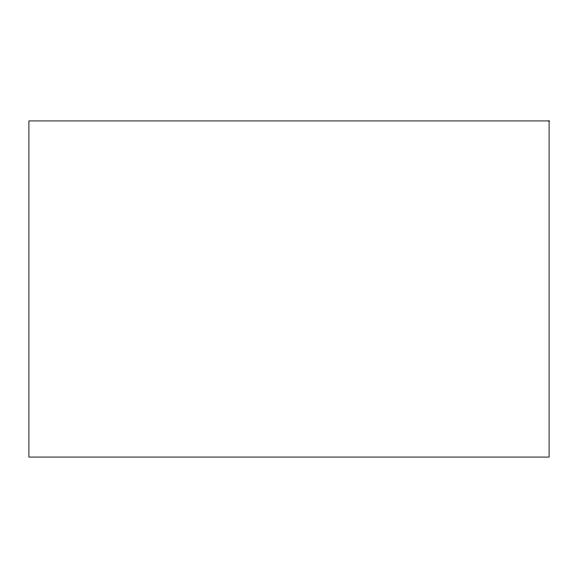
<?xml version="1.0" encoding="UTF-8"?>
<svg xmlns="http://www.w3.org/2000/svg" width="578" height="578" viewBox="0 0 578 578"><rect width="100%" height="100%" fill="white"/><g stroke="black" fill="none" stroke-linecap="round" stroke-linejoin="round"><path stroke-width="0.87" d="M549.1 120.932L28.9 120.932L28.9 457.068L549.1 457.068L549.1 120.932"/></g></svg>
